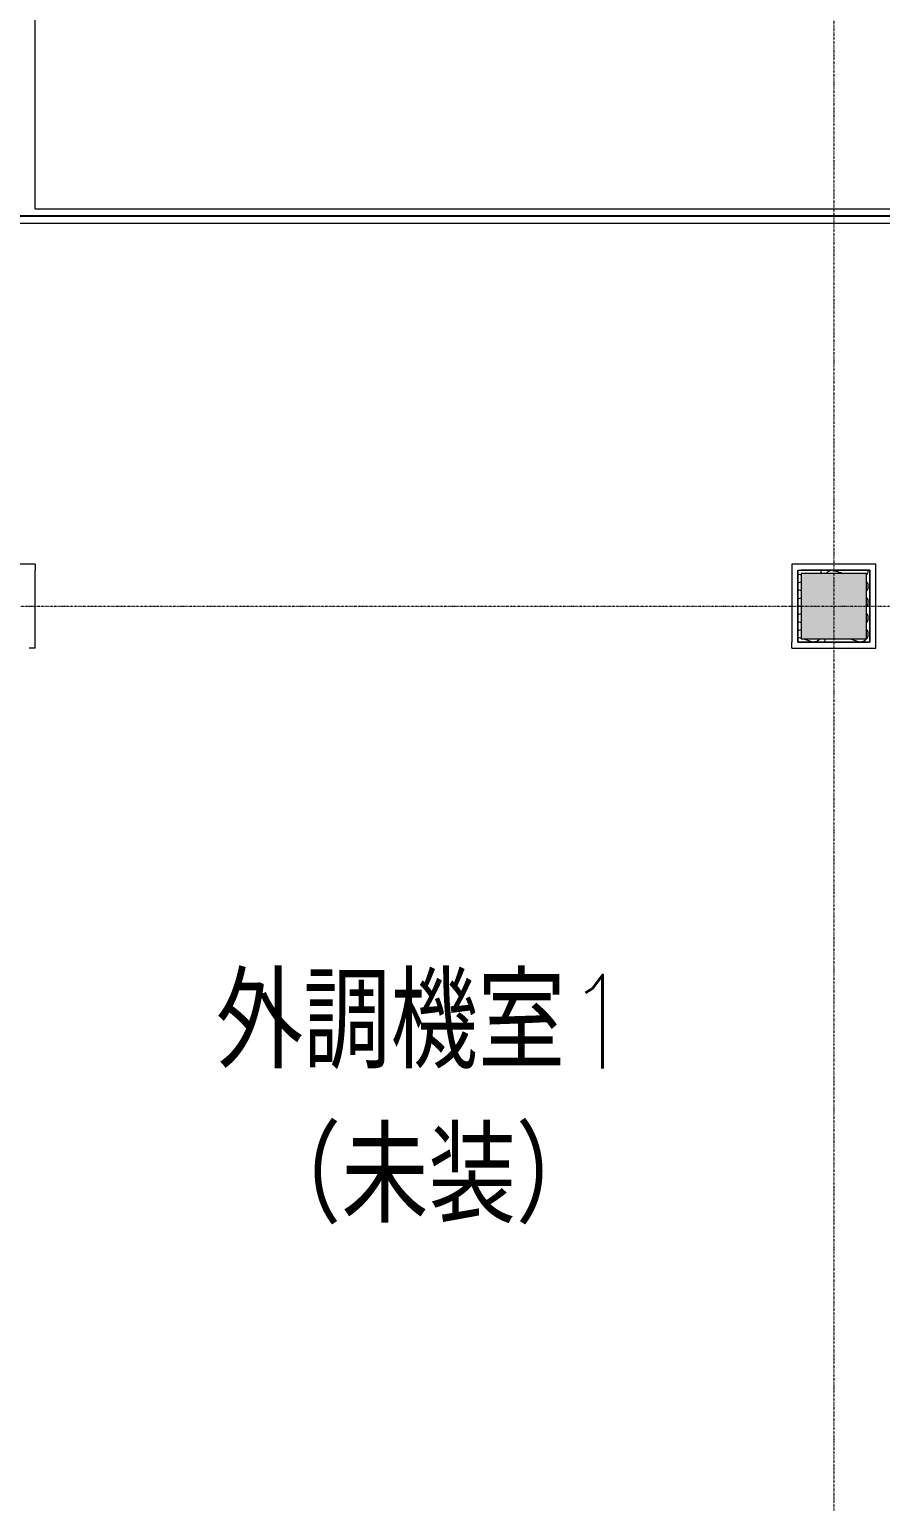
# Model space of a CAD drawing. Extents: x -32000 to 290600, y -29000 to 131250.
# Drawn here: x 243987 to 253100, y 5416 to 21175 of the extents above; entities that cross this region are included whole.
import ezdxf
from ezdxf.enums import TextEntityAlignment as Align

# ---------------------------------------------------------------- set-up
doc = ezdxf.new("R2010")
doc.units = 0
doc.header["$LTSCALE"] = 10
for name, pattern in [('H12PL2$0$JJP_三點線', [0.9, 0.3, -0.15, 0, -0.15, 0, -0.15, 0, -0.15]), ('XFM7P20ICA$0$CENTERK3', [2.749, 2.5, -0.083, 0.083, -0.083]), ('XFM7P20ICA$0$H12PL2$0$JJP_三點線', [0.9, 0.3, -0.15, 0, -0.15, 0, -0.15, 0, -0.15])]:
    doc.linetypes.add(name, pattern=pattern)
for name, color, linetype in [('H12PL2$0$A-WALL-IN', 252, 'Continuous'), ('H12PL2$0$S-COL', 252, 'Continuous'), ('H12PL2$0$S-GRID', 252, 'Continuous'), ('XFM7P20ICA$0$H12PL2$0$A-WALL-IN', 252, 'Continuous'), ('XFM7P20ICA$0$H12PL2$0$Hattch', 252, 'Continuous'), ('XFM7P20ICA$0$H12PL2$0$S-COL', 252, 'Continuous'), ('XFM7P20ICA$0$H12PL2$0$S-GRID', 252, 'Continuous'), ('XFM7P20ICA$0$K-SIN', 252, 'XFM7P20ICA$0$CENTERK3'), ('XFM7P20ICA$0$TEXT2', 252, 'Continuous')]:
    doc.layers.add(name, color=color, linetype=linetype)
doc.styles.add('XFM7P20ICA$0$TEXT', font='romans.shx', dxfattribs={"width": 0.85, "bigfont": 'BIGFONT.shx'})

# ---------------------------------------------------------------- blocks, each defined once
blk = doc.blocks.new('H12PL2')
at = {"layer": 'H12PL2$0$A-WALL-IN', "lineweight": 0, "flags": 128}
for points in [[(244050, 19250), (244050, 26150)], [(253100, 19250), (244050, 19250)], [(243300, 19100), (244050, 19100)], [(244050, 19100), (253100, 19100)], [(244050, 15450), (243150, 15450)], [(244050, 15450), (244050, 15385)], [(252150, 15450), (252150, 15385)], [(252985, 15450), (252150, 15450)], [(253050, 15450), (252985, 15450)], [(253050, 14615), (253050, 15450)], [(244050, 14550), (244050, 15385)], [(252150, 15385), (252150, 14615)], [(252215, 14615), (252215, 15385)], [(252215, 15385), (252985, 15385)], [(252215, 15385), (252250, 15385)], [(252215, 15385), (252215, 14615)], [(252950, 15385), (252250, 15385)], [(252985, 15385), (252950, 15385)], [(252985, 15385), (252985, 14615)], [(252985, 14650), (252985, 15385)], [(244050, 14550), (243985, 14550)], [(252150, 14550), (252150, 14615)], [(252150, 14550), (253050, 14550)], [(252985, 14615), (252215, 14615)], [(252215, 14615), (252250, 14615)], [(252250, 14615), (252985, 14615)], [(252985, 14615), (252985, 14650)], [(253050, 14550), (253050, 14615)]]:
    blk.add_lwpolyline(points, dxfattribs=at)
at = {"layer": 'H12PL2$0$S-COL', "lineweight": 0, "flags": 128}
blk.add_lwpolyline([(252250, 14650), (252950, 14650), (252950, 15350), (252250, 15350)], close=True, dxfattribs=at)
at = {"layer": 'H12PL2$0$S-GRID', "linetype": 'H12PL2$0$JJP_三點線', "lineweight": 0}
for p, q in [((252600, 128250), (252600, -28000)), ((-29000, 15000), (289600, 15000))]:
    blk.add_line(p, q, dxfattribs=at)
blk = doc.blocks.new('XFM7P20ICA$0$H12PL2')
at = {"layer": 'XFM7P20ICA$0$H12PL2$0$Hattch', "linetype": 'Continuous', "lineweight": 0}
blk.add_hatch(color=256, dxfattribs=at).paths.add_polyline_path([(252250, 14650), (252950, 14650), (252950, 15350), (252250, 15350)])
at = {"layer": 'XFM7P20ICA$0$H12PL2$0$A-WALL-IN', "lineweight": 0, "flags": 128}
for points in [[(244050, 19250), (244050, 26150)], [(263350, 19250), (244050, 19250)], [(243300, 19100), (244050, 19100)], [(244050, 19100), (261050, 19100)], [(244050, 15450), (243150, 15450)], [(244050, 15450), (244050, 15385)], [(252150, 15450), (252150, 15385)], [(252985, 15450), (252150, 15450)], [(253050, 15450), (252985, 15450)], [(253050, 14615), (253050, 15450)], [(244050, 14550), (244050, 15385)], [(252150, 15385), (252150, 14615)], [(252215, 14615), (252215, 15385)], [(252215, 15385), (252985, 15385)], [(252215, 15385), (252250, 15385)], [(252215, 15385), (252215, 14615)], [(252950, 15385), (252250, 15385)], [(252985, 15385), (252950, 15385)], [(252985, 15385), (252985, 14615)], [(252985, 14650), (252985, 15385)], [(244050, 14550), (243985, 14550)], [(252150, 14550), (252150, 14615)], [(252150, 14550), (253050, 14550)], [(252985, 14615), (252215, 14615)], [(252215, 14615), (252250, 14615)], [(252250, 14615), (252985, 14615)], [(252985, 14615), (252985, 14650)], [(253050, 14550), (253050, 14615)]]:
    blk.add_lwpolyline(points, dxfattribs=at)
at = {"layer": 'XFM7P20ICA$0$H12PL2$0$Hattch', "lineweight": 0}
for p, q in [((252215, 15347.96), (252250, 15337.2)), ((252460.32, 15350), (252465.71, 15364.74)), ((252465.71, 15364.74), (252468, 15384.24)), ((252468, 15384.24), (252467.91, 15385)), ((252519.85, 15354.32), (252517, 15350)), ((252534.18, 15367.75), (252519.85, 15354.32)), ((252551.22, 15377.5), (252534.18, 15367.75)), ((252570.06, 15383.04), (252551.22, 15377.5)), ((252589.66, 15384.07), (252570.06, 15383.04)), ((252578.5, 15385), (252589.66, 15384.41)), ((252589.66, 15384.41), (252592.86, 15385)), ((252608.98, 15380.53), (252589.66, 15384.07)), ((252608.98, 15380.53), (252708.35, 15350)), ((252950, 15332.72), (252958.97, 15346.3)), ((252958.97, 15346.3), (252960.32, 15350)), ((252960.32, 15350), (252965.71, 15364.74)), ((252965.71, 15364.74), (252965.84, 15365.84)), ((252965.84, 15365.84), (252968, 15384.24)), ((252968, 15384.24), (252967.91, 15385)), ((252215, 15250.52), (252250, 15261.28)), ((252215, 15177.96), (252250, 15167.2)), ((252958.97, 15252.18), (252950, 15265.76)), ((252950, 15162.72), (252958.97, 15176.3)), ((252965.71, 15233.74), (252958.97, 15252.18)), ((252958.97, 15176.3), (252965.71, 15194.74)), ((252968, 15214.24), (252965.71, 15233.74)), ((252965.71, 15194.74), (252968, 15214.24)), ((252215, 15080.52), (252250, 15091.28)), ((252215, 15007.96), (252250, 14997.2)), ((252958.97, 15082.18), (252950, 15095.76)), ((252950, 14992.72), (252958.97, 15006.3)), ((252965.71, 15063.74), (252958.97, 15082.18)), ((252958.97, 15006.3), (252965.71, 15024.74)), ((252968, 15044.24), (252965.71, 15063.74)), ((252965.71, 15024.74), (252968, 15044.24)), ((252215, 14910.52), (252250, 14921.28)), ((252215, 14837.96), (252250, 14827.2)), ((252958.97, 14912.18), (252950, 14925.76)), ((252950, 14822.72), (252958.97, 14836.3)), ((252965.71, 14893.74), (252958.97, 14912.18)), ((252958.97, 14836.3), (252965.71, 14854.74)), ((252968, 14874.24), (252965.71, 14893.74)), ((252965.71, 14854.74), (252968, 14874.24)), ((252215, 14740.52), (252250, 14751.28)), ((252215, 14667.96), (252250, 14657.2)), ((252958.97, 14742.18), (252950, 14755.76)), ((252950, 14652.72), (252958.97, 14666.3)), ((252965.71, 14723.74), (252958.97, 14742.18)), ((252958.97, 14666.3), (252965.71, 14684.74)), ((252968, 14704.24), (252965.71, 14723.74)), ((252965.71, 14684.74), (252968, 14704.24)), ((252273.45, 14650), (252359.02, 14623.71)), ((252359.02, 14623.71), (252378.34, 14620.17)), ((252378.34, 14618.31), (252360.3, 14615)), ((252378.34, 14620.17), (252397.94, 14621.2)), ((252397.94, 14617.28), (252378.34, 14618.31)), ((252397.94, 14621.2), (252416.78, 14626.74)), ((252405.69, 14615), (252397.94, 14617.28)), ((252416.78, 14626.74), (252433.82, 14636.49)), ((252433.82, 14636.49), (252448.15, 14649.92)), ((252448.15, 14649.92), (252448.2, 14650)), ((252502.29, 14639.5), (252500, 14620)), ((252500, 14618.48), (252500.41, 14615)), ((252506.13, 14650), (252502.29, 14639.5)), ((252773.45, 14650), (252859.02, 14623.71)), ((252859.02, 14623.71), (252878.34, 14620.17)), ((252878.34, 14618.31), (252860.3, 14615)), ((252878.34, 14620.17), (252897.94, 14621.2)), ((252897.94, 14617.28), (252878.34, 14618.31)), ((252897.94, 14621.2), (252916.78, 14626.74)), ((252905.69, 14615), (252897.94, 14617.28)), ((252916.78, 14626.74), (252933.82, 14636.49)), ((252933.82, 14636.49), (252948.15, 14649.92)), ((252948.15, 14649.92), (252948.2, 14650))]:
    blk.add_line(p, q, dxfattribs=at)
at = {"layer": 'XFM7P20ICA$0$H12PL2$0$S-COL', "lineweight": 0, "flags": 128}
blk.add_lwpolyline([(252250, 14650), (252950, 14650), (252950, 15350), (252250, 15350)], close=True, dxfattribs=at)
at = {"layer": 'XFM7P20ICA$0$H12PL2$0$S-GRID', "linetype": 'XFM7P20ICA$0$H12PL2$0$JJP_三點線', "lineweight": 0}
for p, q in [((252600, 128250), (252600, -28000)), ((-29000, 15000), (289600, 15000))]:
    blk.add_line(p, q, dxfattribs=at)
blk = doc.blocks.new('XFM7P20ICA')
at = {"layer": 'XFM7P20ICA$0$K-SIN'}
blk.add_line((268144.23654, 19175), (241981.57067, 19175), dxfattribs=at)
blk.add_blockref('XFM7P20ICA$0$H12PL2', (0, 0))
at = {"layer": 'XFM7P20ICA$0$TEXT2', "style": 'XFM7P20ICA$0$TEXT', "width": 0.85}
for s, p in [('外調機室1', (248217.47981, 10552.08851)), ('（未装）', (248260.2856, 8901.25621))]:
    blk.add_text(s, height=1000, dxfattribs=at).set_placement(p, align=Align.MIDDLE_CENTER)

msp = doc.modelspace()

# ---------------------------------------------------------------- block references
for name in ['H12PL2', 'XFM7P20ICA']:
    msp.add_blockref(name, (0, 0))

doc.saveas('drawing.dxf')
